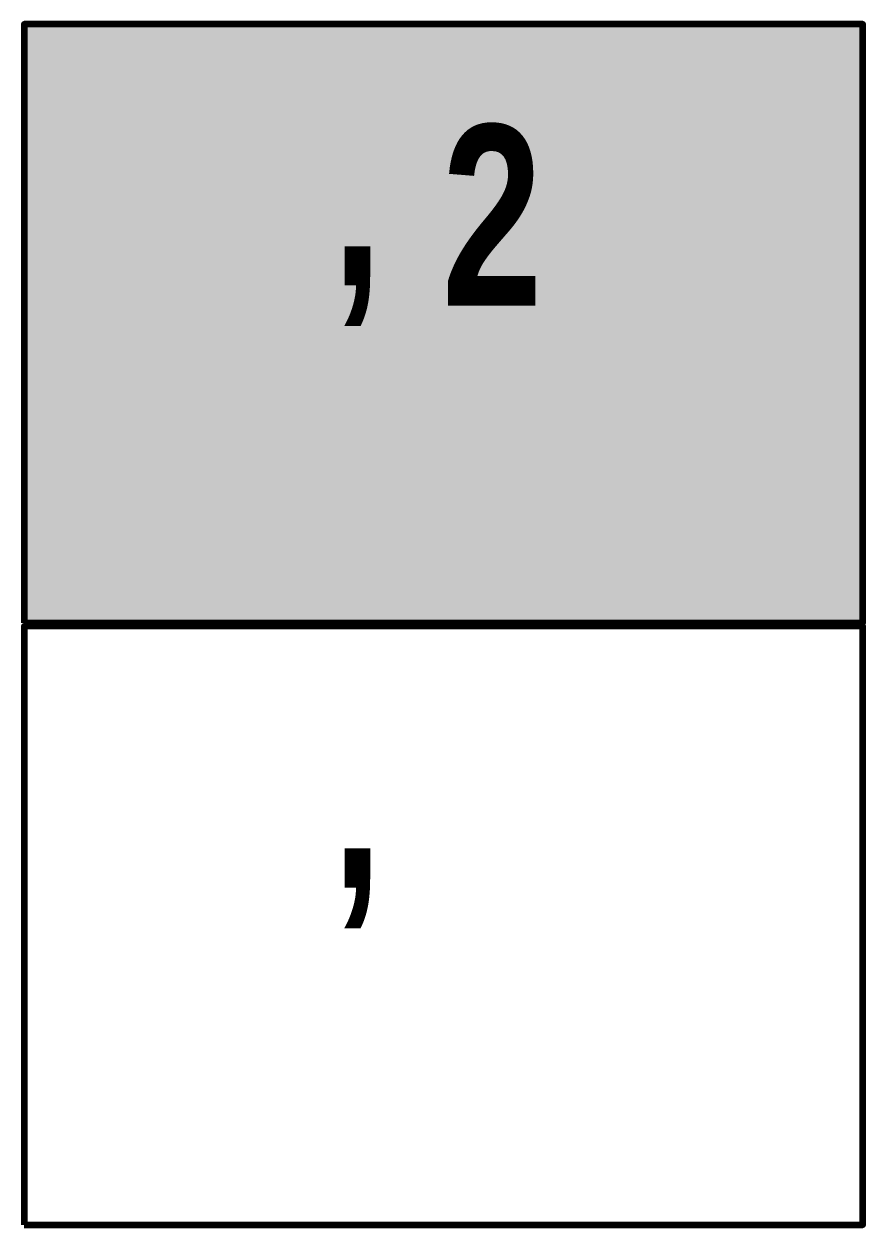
# Model space of a CAD drawing. Header units: inches. Extents: x 19 to 378, y -1 to 556.
# Drawn here: x 141.78 to 168.11, y 333.33 to 371 of the extents above; entities that cross this region are included whole.
import ezdxf

# ---------------------------------------------------------------- set-up
doc = ezdxf.new("R2010")
doc.units = ezdxf.units.IN
for name, color, linetype, lineweight in [('H', 7, 'CONTINUOUS', 100), ('P', 250, 'CONTINUOUS', 100), ('Text', 250, 'CONTINUOUS', 100)]:
    doc.layers.add(name, color=color, linetype=linetype, lineweight=lineweight)
doc.styles.get("Standard").update_dxf_attribs({"font": 'txt', "width": 0.75})

msp = doc.modelspace()

# ---------------------------------------------------------------- hatches: boundary and pattern name
at = {"layer": 'H', "linetype": 'CONTINUOUS'}
msp.add_hatch(color=0, dxfattribs=at).paths.add_polyline_path([(141.778, 352.222), (168.111, 352.222), (168.111, 371), (141.778, 371)])

# ---------------------------------------------------------------- linework, layer by layer
at = {"layer": 'P', "color": 0, "linetype": 'CONTINUOUS'}
for points in [[(141.778, 352.222), (168.111, 352.222), (168.111, 371), (141.778, 371), (141.778, 352.222)], [(141.778, 333.333), (168.111, 333.333), (168.111, 352.111), (141.778, 352.111), (141.778, 333.333)]]:
    msp.add_lwpolyline(points, dxfattribs=at)

# ---------------------------------------------------------------- texts
at = {"layer": 'Text', "color": 0, "linetype": 'CONTINUOUS', "char_height": 5.66667, "width": 6, "attachment_point": 4}
for s, insert in [('{\\fFutura|b1|i0|c1|p15;2}', (154.889, 365)), ('{\\fFutura|b1|i0|c1|p15;,}', (151.444, 365)), ('{\\fFutura|b1|i0|c1|p15;}', (154.889, 346.111)), ('{\\fFutura|b1|i0|c1|p15;,}', (151.444, 346.111))]:
    msp.add_mtext(s, dxfattribs=dict(at, insert=insert))

doc.saveas('drawing.dxf')
